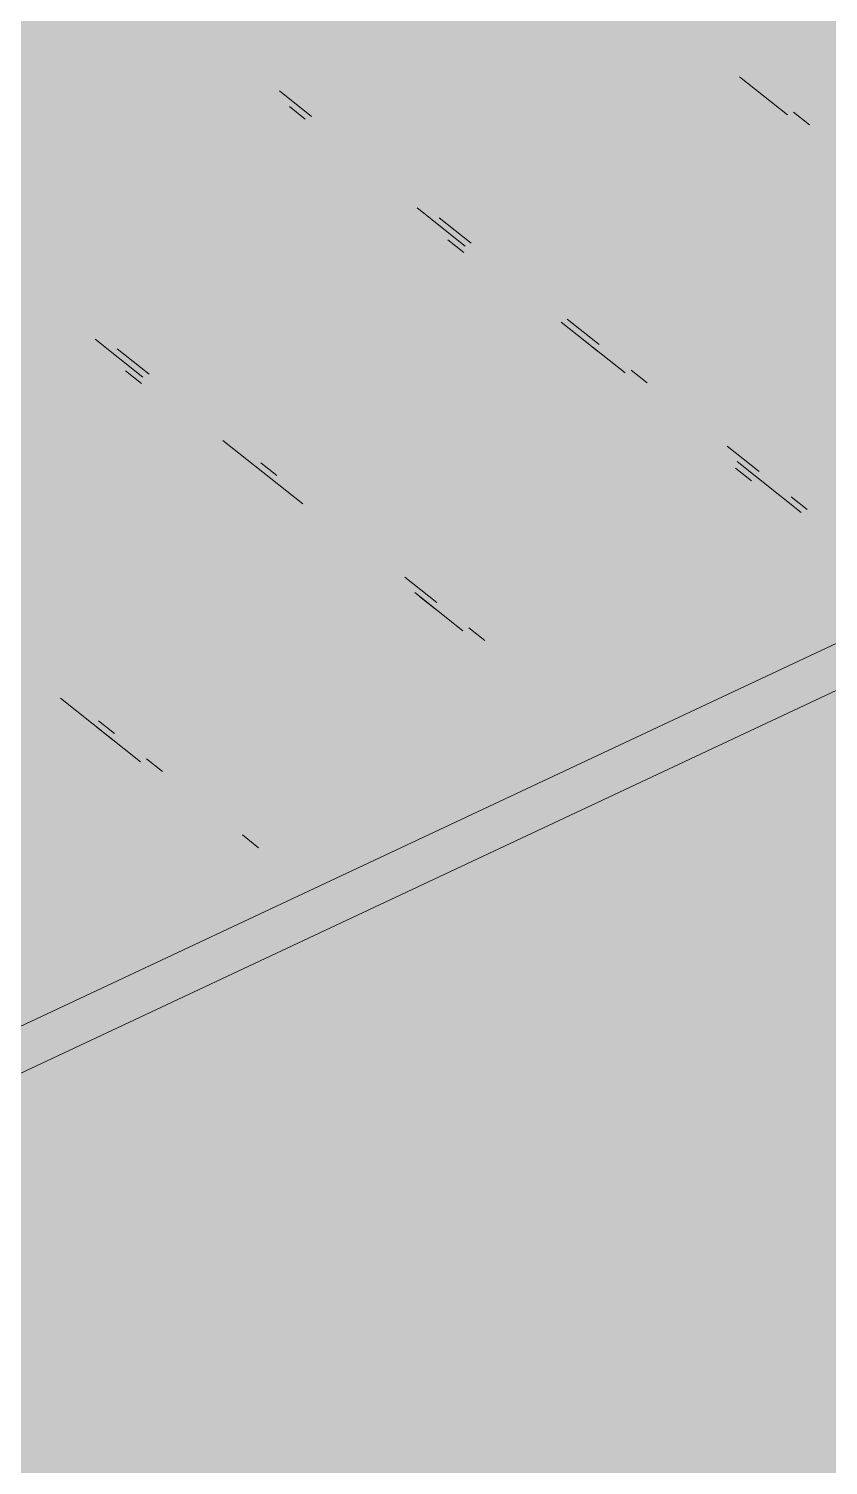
# Paper-space layout '03 3D Building and Roof' of a CAD drawing. Header units: millimetres. Extents: x 5 to 415, y 5 to 292.
# Drawn here: x 275.301 to 276.961, y 88.35 to 91.334 of the extents above; entities that cross this region are included whole.
import ezdxf

# ---------------------------------------------------------------- set-up
doc = ezdxf.new("R2010")
doc.units = ezdxf.units.MM
doc.layers.add('EXISTING', color=7, linetype='Continuous')
doc.layers.add('IMAGES', color=7, linetype='Continuous')

# ---------------------------------------------------------------- blocks, each defined once
blk = doc.blocks.new('SHEET_03')
at = {"layer": 'EXISTING', "color": 250, "lineweight": 9}
for p, q in [((276.7767, 91.2336), (276.8763, 91.1545)), ((275.888, 91.1517), (275.8216, 91.2044)), ((275.8423, 91.1722), (275.8755, 91.1458)), ((276.922, 91.1341), (276.8888, 91.1604)), ((276.1078, 90.9614), (276.2074, 90.8824)), ((276.2199, 90.8883), (276.1535, 90.941)), ((276.2043, 90.8688), (276.1711, 90.8951)), ((274.6378, 88.9582), (278.452, 90.7489)), ((276.4066, 90.7244), (276.5394, 90.619)), ((276.4855, 90.6776), (276.4191, 90.7303)), ((275.4389, 90.6893), (275.5385, 90.6103)), ((275.551, 90.6162), (275.4846, 90.6689)), ((276.4823, 90.664), (276.4492, 90.6903)), ((274.6378, 88.8607), (278.452, 90.6514)), ((275.5354, 90.5967), (275.5022, 90.623)), ((276.5851, 90.5986), (276.5519, 90.6249)), ((275.7045, 90.4786), (275.8705, 90.3469)), ((276.8174, 90.4142), (276.751, 90.4669)), ((275.8166, 90.4055), (275.7834, 90.4318)), ((276.7718, 90.4347), (276.9045, 90.3293)), ((276.8018, 90.3947), (276.7686, 90.421)), ((276.917, 90.3352), (276.8838, 90.3615)), ((276.1485, 90.1421), (276.0821, 90.1948)), ((276.1028, 90.1626), (276.2024, 90.0835)), ((276.1454, 90.1285), (276.1122, 90.1548)), ((276.2481, 90.0631), (276.2149, 90.0894)), ((275.3676, 89.9431), (275.5335, 89.8114)), ((275.4796, 89.87), (275.4464, 89.8963)), ((275.4765, 89.8563), (275.4433, 89.8827)), ((275.5792, 89.791), (275.546, 89.8173)), ((275.7784, 89.6329), (275.7452, 89.6593))]:
    blk.add_line(p, q, dxfattribs=at)
at = {"layer": 'IMAGES', "color": 7}
for points in [[(274.7836, 91.2906), (275.3618, 91.2906), (274.7836, 91.387), (275.3618, 91.387)], [(275.3618, 91.2906), (275.4582, 91.2906), (275.3618, 91.387), (275.4582, 91.387)], [(275.4582, 91.2906), (275.5545, 91.2906), (275.4582, 91.387), (275.5545, 91.387)], [(275.5545, 91.2906), (275.6509, 91.2906), (275.5545, 91.387), (275.6509, 91.387)], [(275.6509, 91.2906), (275.7473, 91.2906), (275.6509, 91.387), (275.7473, 91.387)], [(275.7473, 91.2906), (275.8436, 91.2906), (275.7473, 91.387), (275.8436, 91.387)], [(275.8436, 91.2906), (275.94, 91.2906), (275.8436, 91.387), (275.94, 91.387)], [(275.94, 91.2906), (276.5182, 91.2906), (275.94, 91.387), (276.5182, 91.387)], [(276.5182, 91.2906), (276.6145, 91.2906), (276.5182, 91.387), (276.6145, 91.387)], [(276.6145, 91.2906), (276.7109, 91.2906), (276.6145, 91.387), (276.7109, 91.387)], [(276.7109, 91.2906), (276.8073, 91.2906), (276.7109, 91.387), (276.8073, 91.387)], [(276.8073, 91.2906), (276.9036, 91.2906), (276.8073, 91.387), (276.9036, 91.387)], [(276.9036, 91.2906), (277.3855, 91.2906), (276.9036, 91.387), (277.3855, 91.387)], [(274.9764, 91.1942), (275.4582, 91.1942), (274.9764, 91.2906), (275.4582, 91.2906)], [(275.4582, 91.1942), (275.5545, 91.1942), (275.4582, 91.2906), (275.5545, 91.2906)], [(275.5545, 91.1942), (275.6509, 91.1942), (275.5545, 91.2906), (275.6509, 91.2906)], [(275.6509, 91.1942), (275.8436, 91.1942), (275.6509, 91.2906), (275.8436, 91.2906)], [(275.8436, 91.1942), (275.94, 91.1942), (275.8436, 91.2906), (275.94, 91.2906)], [(275.94, 91.1942), (276.0364, 91.1942), (275.94, 91.2906), (276.0364, 91.2906)], [(276.0364, 91.1942), (276.5182, 91.1942), (276.0364, 91.2906), (276.5182, 91.2906)], [(276.5182, 91.1942), (276.6145, 91.1942), (276.5182, 91.2906), (276.6145, 91.2906)], [(276.6145, 91.1942), (276.7109, 91.1942), (276.6145, 91.2906), (276.7109, 91.2906)], [(276.7109, 91.1942), (276.8073, 91.1942), (276.7109, 91.2906), (276.8073, 91.2906)], [(276.8073, 91.1942), (276.9036, 91.1942), (276.8073, 91.2906), (276.9036, 91.2906)], [(276.9036, 91.1942), (277, 91.1942), (276.9036, 91.2906), (277, 91.2906)], [(275.1691, 91.0978), (275.6509, 91.0978), (275.1691, 91.1942), (275.6509, 91.1942)], [(275.6509, 91.0978), (275.7473, 91.0978), (275.6509, 91.1942), (275.7473, 91.1942)], [(275.7473, 91.0978), (275.94, 91.0978), (275.7473, 91.1942), (275.94, 91.1942)], [(275.94, 91.0978), (276.0364, 91.0978), (275.94, 91.1942), (276.0364, 91.1942)], [(276.0364, 91.0978), (276.1327, 91.0978), (276.0364, 91.1942), (276.1327, 91.1942)], [(276.1327, 91.0978), (276.6145, 91.0978), (276.1327, 91.1942), (276.6145, 91.1942)], [(276.6145, 91.0978), (276.8073, 91.0978), (276.6145, 91.1942), (276.8073, 91.1942)], [(276.8073, 91.0978), (277, 91.0978), (276.8073, 91.1942), (277, 91.1942)], [(275.2655, 91.0014), (275.7473, 91.0014), (275.2655, 91.0978), (275.7473, 91.0978)], [(275.7473, 91.0014), (275.8436, 91.0014), (275.7473, 91.0978), (275.8436, 91.0978)], [(275.8436, 91.0014), (275.94, 91.0014), (275.8436, 91.0978), (275.94, 91.0978)], [(275.94, 91.0014), (276.0364, 91.0014), (275.94, 91.0978), (276.0364, 91.0978)], [(276.0364, 91.0014), (276.1327, 91.0014), (276.0364, 91.0978), (276.1327, 91.0978)], [(276.1327, 91.0014), (276.2291, 91.0014), (276.1327, 91.0978), (276.2291, 91.0978)], [(276.2291, 91.0014), (276.7109, 91.0014), (276.2291, 91.0978), (276.7109, 91.0978)], [(276.7109, 91.0014), (276.8073, 91.0014), (276.7109, 91.0978), (276.8073, 91.0978)], [(276.8073, 91.0014), (276.9036, 91.0014), (276.8073, 91.0978), (276.9036, 91.0978)], [(276.9036, 91.0014), (277, 91.0014), (276.9036, 91.0978), (277, 91.0978)], [(275.2655, 90.905), (275.3618, 90.905), (275.2655, 91.0014), (275.3618, 91.0014)], [(275.3618, 90.905), (275.8436, 90.905), (275.3618, 91.0014), (275.8436, 91.0014)], [(275.8436, 90.905), (275.94, 90.905), (275.8436, 91.0014), (275.94, 91.0014)], [(275.94, 90.905), (276.0364, 90.905), (275.94, 91.0014), (276.0364, 91.0014)], [(276.0364, 90.905), (276.2291, 90.905), (276.0364, 91.0014), (276.2291, 91.0014)], [(276.2291, 90.905), (276.3255, 90.905), (276.2291, 91.0014), (276.3255, 91.0014)], [(276.3255, 90.905), (276.9036, 90.905), (276.3255, 91.0014), (276.9036, 91.0014)], [(276.9036, 90.905), (277, 90.905), (276.9036, 91.0014), (277, 91.0014)], [(275.1691, 90.8086), (275.3618, 90.8086), (275.1691, 90.905), (275.3618, 90.905)], [(275.3618, 90.8086), (275.4582, 90.8086), (275.3618, 90.905), (275.4582, 90.905)], [(275.4582, 90.8086), (276.1327, 90.8086), (275.4582, 90.905), (276.1327, 90.905)], [(276.1327, 90.8086), (276.3255, 90.8086), (276.1327, 90.905), (276.3255, 90.905)], [(276.3255, 90.8086), (276.4218, 90.8086), (276.3255, 90.905), (276.4218, 90.905)], [(276.4218, 90.8086), (276.5182, 90.8086), (276.4218, 90.905), (276.5182, 90.905)], [(276.5182, 90.8086), (277, 90.8086), (276.5182, 90.905), (277, 90.905)], [(275.2655, 90.7122), (275.3618, 90.7122), (275.2655, 90.8086), (275.3618, 90.8086)], [(275.3618, 90.7122), (275.4582, 90.7122), (275.3618, 90.8086), (275.4582, 90.8086)], [(275.4582, 90.7122), (275.5545, 90.7122), (275.4582, 90.8086), (275.5545, 90.8086)], [(275.5545, 90.7122), (276.1327, 90.7122), (275.5545, 90.8086), (276.1327, 90.8086)], [(276.1327, 90.7122), (276.2291, 90.7122), (276.1327, 90.8086), (276.2291, 90.8086)], [(276.2291, 90.7122), (276.3255, 90.7122), (276.2291, 90.8086), (276.3255, 90.8086)], [(276.3255, 90.7122), (276.4218, 90.7122), (276.3255, 90.8086), (276.4218, 90.8086)], [(276.4218, 90.7122), (276.5182, 90.7122), (276.4218, 90.8086), (276.5182, 90.8086)], [(276.5182, 90.7122), (276.6145, 90.7122), (276.5182, 90.8086), (276.6145, 90.8086)], [(276.6145, 90.7122), (277.0964, 90.7122), (276.6145, 90.8086), (277.0964, 90.8086)], [(275.2655, 90.6158), (275.3618, 90.6158), (275.2655, 90.7122), (275.3618, 90.7122)], [(275.3618, 90.6158), (275.5545, 90.6158), (275.3618, 90.7122), (275.5545, 90.7122)], [(275.5545, 90.6158), (275.6509, 90.6158), (275.5545, 90.7122), (275.6509, 90.7122)], [(275.6509, 90.6158), (275.7473, 90.6158), (275.6509, 90.7122), (275.7473, 90.7122)], [(275.7473, 90.6158), (276.3255, 90.6158), (275.7473, 90.7122), (276.3255, 90.7122)], [(276.3255, 90.6158), (276.4218, 90.6158), (276.3255, 90.7122), (276.4218, 90.7122)], [(276.4218, 90.6158), (276.6145, 90.6158), (276.4218, 90.7122), (276.6145, 90.7122)], [(276.6145, 90.6158), (276.7109, 90.6158), (276.6145, 90.7122), (276.7109, 90.7122)], [(276.7109, 90.6158), (277.2891, 90.6158), (276.7109, 90.7122), (277.2891, 90.7122)], [(274.88, 90.5194), (275.3618, 90.5194), (274.88, 90.6158), (275.3618, 90.6158)], [(275.3618, 90.5194), (275.4582, 90.5194), (275.3618, 90.6158), (275.4582, 90.6158)], [(275.4582, 90.5194), (275.6509, 90.5194), (275.4582, 90.6158), (275.6509, 90.6158)], [(275.6509, 90.5194), (275.7473, 90.5194), (275.6509, 90.6158), (275.7473, 90.6158)], [(275.7473, 90.5194), (275.8436, 90.5194), (275.7473, 90.6158), (275.8436, 90.6158)], [(275.8436, 90.5194), (276.3255, 90.5194), (275.8436, 90.6158), (276.3255, 90.6158)], [(276.3255, 90.5194), (276.4218, 90.5194), (276.3255, 90.6158), (276.4218, 90.6158)], [(276.4218, 90.5194), (276.5182, 90.5194), (276.4218, 90.6158), (276.5182, 90.6158)], [(276.5182, 90.5194), (276.7109, 90.5194), (276.5182, 90.6158), (276.7109, 90.6158)], [(276.7109, 90.5194), (276.8073, 90.5194), (276.7109, 90.6158), (276.8073, 90.6158)], [(276.8073, 90.5194), (276.9036, 90.5194), (276.8073, 90.6158), (276.9036, 90.6158)], [(276.9036, 90.5194), (277.3855, 90.5194), (276.9036, 90.6158), (277.3855, 90.6158)], [(274.9764, 90.423), (275.4582, 90.423), (274.9764, 90.5194), (275.4582, 90.5194)], [(275.4582, 90.423), (275.5545, 90.423), (275.4582, 90.5194), (275.5545, 90.5194)], [(275.5545, 90.423), (275.6509, 90.423), (275.5545, 90.5194), (275.6509, 90.5194)], [(275.6509, 90.423), (275.7473, 90.423), (275.6509, 90.5194), (275.7473, 90.5194)], [(275.7473, 90.423), (275.8436, 90.423), (275.7473, 90.5194), (275.8436, 90.5194)], [(275.8436, 90.423), (276.5182, 90.423), (275.8436, 90.5194), (276.5182, 90.5194)], [(276.5182, 90.423), (276.6145, 90.423), (276.5182, 90.5194), (276.6145, 90.5194)], [(276.6145, 90.423), (276.7109, 90.423), (276.6145, 90.5194), (276.7109, 90.5194)], [(276.7109, 90.423), (276.8073, 90.423), (276.7109, 90.5194), (276.8073, 90.5194)], [(276.8073, 90.423), (276.9036, 90.423), (276.8073, 90.5194), (276.9036, 90.5194)], [(276.9036, 90.423), (277, 90.423), (276.9036, 90.5194), (277, 90.5194)], [(275.0727, 90.3266), (275.7473, 90.3266), (275.0727, 90.423), (275.7473, 90.423)], [(275.7473, 90.3266), (275.94, 90.3266), (275.7473, 90.423), (275.94, 90.423)], [(275.94, 90.3266), (276.6145, 90.3266), (275.94, 90.423), (276.6145, 90.423)], [(276.6145, 90.3266), (276.7109, 90.3266), (276.6145, 90.423), (276.7109, 90.423)], [(276.7109, 90.3266), (276.8073, 90.3266), (276.7109, 90.423), (276.8073, 90.423)], [(276.8073, 90.3266), (276.9036, 90.3266), (276.8073, 90.423), (276.9036, 90.423)], [(276.9036, 90.3266), (277, 90.3266), (276.9036, 90.423), (277, 90.423)], [(275.2655, 90.2302), (275.7473, 90.2302), (275.2655, 90.3266), (275.7473, 90.3266)], [(275.7473, 90.2302), (275.8436, 90.2302), (275.7473, 90.3266), (275.8436, 90.3266)], [(275.8436, 90.2302), (276.0364, 90.2302), (275.8436, 90.3266), (276.0364, 90.3266)], [(276.0364, 90.2302), (276.1327, 90.2302), (276.0364, 90.3266), (276.1327, 90.3266)], [(276.1327, 90.2302), (276.2291, 90.2302), (276.1327, 90.3266), (276.2291, 90.3266)], [(276.2291, 90.2302), (276.7109, 90.2302), (276.2291, 90.3266), (276.7109, 90.3266)], [(276.7109, 90.2302), (276.8073, 90.2302), (276.7109, 90.3266), (276.8073, 90.3266)], [(276.8073, 90.2302), (276.9036, 90.2302), (276.8073, 90.3266), (276.9036, 90.3266)], [(276.9036, 90.2302), (277.0964, 90.2302), (276.9036, 90.3266), (277.0964, 90.3266)], [(275.2655, 90.1338), (275.3618, 90.1338), (275.2655, 90.2302), (275.3618, 90.2302)], [(275.3618, 90.1338), (275.8436, 90.1338), (275.3618, 90.2302), (275.8436, 90.2302)], [(275.8436, 90.1338), (275.94, 90.1338), (275.8436, 90.2302), (275.94, 90.2302)], [(275.94, 90.1338), (276.0364, 90.1338), (275.94, 90.2302), (276.0364, 90.2302)], [(276.0364, 90.1338), (276.2291, 90.1338), (276.0364, 90.2302), (276.2291, 90.2302)], [(276.2291, 90.1338), (276.3255, 90.1338), (276.2291, 90.2302), (276.3255, 90.2302)], [(276.3255, 90.1338), (276.8073, 90.1338), (276.3255, 90.2302), (276.8073, 90.2302)], [(276.8073, 90.1338), (276.9036, 90.1338), (276.8073, 90.2302), (276.9036, 90.2302)], [(276.9036, 90.1338), (277, 90.1338), (276.9036, 90.2302), (277, 90.2302)], [(275.2655, 90.0374), (275.3618, 90.0374), (275.2655, 90.1338), (275.3618, 90.1338)], [(275.3618, 90.0374), (275.4582, 90.0374), (275.3618, 90.1338), (275.4582, 90.1338)], [(275.4582, 90.0374), (275.94, 90.0374), (275.4582, 90.1338), (275.94, 90.1338)], [(275.94, 90.0374), (276.0364, 90.0374), (275.94, 90.1338), (276.0364, 90.1338)], [(276.0364, 90.0374), (276.1327, 90.0374), (276.0364, 90.1338), (276.1327, 90.1338)], [(276.1327, 90.0374), (276.3255, 90.0374), (276.1327, 90.1338), (276.3255, 90.1338)], [(276.3255, 90.0374), (276.4218, 90.0374), (276.3255, 90.1338), (276.4218, 90.1338)], [(276.4218, 90.0374), (276.5182, 90.0374), (276.4218, 90.1338), (276.5182, 90.1338)], [(276.5182, 90.0374), (276.7109, 90.0374), (276.5182, 90.1338), (276.7109, 90.1338)], [(276.7109, 90.0374), (276.8073, 90.0374), (276.7109, 90.1338), (276.8073, 90.1338)], [(276.8073, 90.0374), (276.9036, 90.0374), (276.8073, 90.1338), (276.9036, 90.1338)], [(276.9036, 90.0374), (277.0964, 90.0374), (276.9036, 90.1338), (277.0964, 90.1338)], [(275.2655, 89.941), (275.3618, 89.941), (275.2655, 90.0374), (275.3618, 90.0374)], [(275.3618, 89.941), (275.4582, 89.941), (275.3618, 90.0374), (275.4582, 90.0374)], [(275.4582, 89.941), (275.5545, 89.941), (275.4582, 90.0374), (275.5545, 90.0374)], [(275.5545, 89.8446), (276.0364, 89.8446), (275.5545, 90.0374), (276.0364, 90.0374)], [(276.0364, 89.941), (276.1327, 89.941), (276.0364, 90.0374), (276.1327, 90.0374)], [(276.1327, 89.941), (276.2291, 89.941), (276.1327, 90.0374), (276.2291, 90.0374)], [(276.2291, 89.941), (276.3255, 89.941), (276.2291, 90.0374), (276.3255, 90.0374)], [(276.3255, 89.941), (276.4218, 89.941), (276.3255, 90.0374), (276.4218, 90.0374)], [(276.4218, 89.941), (276.5182, 89.941), (276.4218, 90.0374), (276.5182, 90.0374)], [(276.5182, 89.941), (276.6145, 89.941), (276.5182, 90.0374), (276.6145, 90.0374)], [(276.6145, 89.941), (276.7109, 89.941), (276.6145, 90.0374), (276.7109, 90.0374)], [(276.7109, 89.941), (276.8073, 89.941), (276.7109, 90.0374), (276.8073, 90.0374)], [(276.8073, 89.941), (276.9036, 89.941), (276.8073, 90.0374), (276.9036, 90.0374)], [(276.9036, 89.8446), (277, 89.8446), (276.9036, 90.0374), (277, 90.0374)], [(275.2655, 89.8446), (275.3618, 89.8446), (275.2655, 89.941), (275.3618, 89.941)], [(275.3618, 89.8446), (275.5545, 89.8446), (275.3618, 89.941), (275.5545, 89.941)], [(276.0364, 89.8446), (276.3255, 89.8446), (276.0364, 89.941), (276.3255, 89.941)], [(276.3255, 89.8446), (276.4218, 89.8446), (276.3255, 89.941), (276.4218, 89.941)], [(276.4218, 89.8446), (276.5182, 89.8446), (276.4218, 89.941), (276.5182, 89.941)], [(276.5182, 89.8446), (276.6145, 89.8446), (276.5182, 89.941), (276.6145, 89.941)], [(276.6145, 89.8446), (276.7109, 89.8446), (276.6145, 89.941), (276.7109, 89.941)], [(276.7109, 89.8446), (276.9036, 89.8446), (276.7109, 89.941), (276.9036, 89.941)], [(274.7836, 89.7482), (275.3618, 89.7482), (274.7836, 89.8446), (275.3618, 89.8446)], [(275.3618, 89.7482), (275.4582, 89.7482), (275.3618, 89.8446), (275.4582, 89.8446)], [(275.4582, 89.7482), (275.6509, 89.7482), (275.4582, 89.8446), (275.6509, 89.8446)], [(275.6509, 89.7482), (275.7473, 89.7482), (275.6509, 89.8446), (275.7473, 89.8446)], [(275.7473, 89.7482), (275.8436, 89.7482), (275.7473, 89.8446), (275.8436, 89.8446)], [(275.8436, 89.7482), (275.94, 89.7482), (275.8436, 89.8446), (275.94, 89.8446)], [(275.94, 89.7482), (276.0364, 89.7482), (275.94, 89.8446), (276.0364, 89.8446)], [(276.0364, 89.7482), (276.1327, 89.7482), (276.0364, 89.8446), (276.1327, 89.8446)], [(276.1327, 89.7482), (276.2291, 89.7482), (276.1327, 89.8446), (276.2291, 89.8446)], [(276.2291, 89.7482), (276.3255, 89.7482), (276.2291, 89.8446), (276.3255, 89.8446)], [(276.3255, 89.7482), (276.4218, 89.7482), (276.3255, 89.8446), (276.4218, 89.8446)], [(276.4218, 89.7482), (276.5182, 89.7482), (276.4218, 89.8446), (276.5182, 89.8446)], [(276.5182, 89.7482), (276.6145, 89.7482), (276.5182, 89.8446), (276.6145, 89.8446)], [(276.6145, 89.7482), (276.8073, 89.7482), (276.6145, 89.8446), (276.8073, 89.8446)], [(276.8073, 89.7482), (276.9036, 89.7482), (276.8073, 89.8446), (276.9036, 89.8446)], [(276.9036, 89.7482), (277, 89.7482), (276.9036, 89.8446), (277, 89.8446)], [(274.88, 89.6518), (275.4582, 89.6518), (274.88, 89.7482), (275.4582, 89.7482)], [(275.4582, 89.6518), (275.5545, 89.6518), (275.4582, 89.7482), (275.5545, 89.7482)], [(275.5545, 89.6518), (275.6509, 89.6518), (275.5545, 89.7482), (275.6509, 89.7482)], [(275.6509, 89.6518), (275.7473, 89.6518), (275.6509, 89.7482), (275.7473, 89.7482)], [(275.7473, 89.6518), (275.8436, 89.6518), (275.7473, 89.7482), (275.8436, 89.7482)], [(275.8436, 89.6518), (275.94, 89.6518), (275.8436, 89.7482), (275.94, 89.7482)], [(275.94, 89.6518), (276.0364, 89.6518), (275.94, 89.7482), (276.0364, 89.7482)], [(276.0364, 89.6518), (276.1327, 89.6518), (276.0364, 89.7482), (276.1327, 89.7482)], [(276.1327, 89.6518), (276.2291, 89.6518), (276.1327, 89.7482), (276.2291, 89.7482)], [(276.2291, 89.6518), (276.3255, 89.6518), (276.2291, 89.7482), (276.3255, 89.7482)], [(276.3255, 89.6518), (276.4218, 89.6518), (276.3255, 89.7482), (276.4218, 89.7482)], [(276.4218, 89.6518), (276.5182, 89.6518), (276.4218, 89.7482), (276.5182, 89.7482)], [(276.5182, 89.6518), (276.6145, 89.6518), (276.5182, 89.7482), (276.6145, 89.7482)], [(276.6145, 89.6518), (276.7109, 89.6518), (276.6145, 89.7482), (276.7109, 89.7482)], [(276.7109, 89.6518), (276.8073, 89.6518), (276.7109, 89.7482), (276.8073, 89.7482)], [(276.8073, 89.6518), (277, 89.6518), (276.8073, 89.7482), (277, 89.7482)], [(275.0727, 89.5554), (275.5545, 89.5554), (275.0727, 89.6518), (275.5545, 89.6518)], [(275.5545, 89.5554), (275.6509, 89.5554), (275.5545, 89.6518), (275.6509, 89.6518)], [(275.6509, 89.5554), (275.7473, 89.5554), (275.6509, 89.6518), (275.7473, 89.6518)], [(275.7473, 89.5554), (275.8436, 89.5554), (275.7473, 89.6518), (275.8436, 89.6518)], [(275.8436, 89.5554), (276.0364, 89.5554), (275.8436, 89.6518), (276.0364, 89.6518)], [(276.0364, 89.5554), (276.1327, 89.5554), (276.0364, 89.6518), (276.1327, 89.6518)], [(276.1327, 89.5554), (276.2291, 89.5554), (276.1327, 89.6518), (276.2291, 89.6518)], [(276.2291, 89.5554), (276.3255, 89.5554), (276.2291, 89.6518), (276.3255, 89.6518)], [(276.3255, 89.5554), (276.4218, 89.5554), (276.3255, 89.6518), (276.4218, 89.6518)], [(276.4218, 89.5554), (276.5182, 89.5554), (276.4218, 89.6518), (276.5182, 89.6518)], [(276.5182, 89.5554), (276.7109, 89.5554), (276.5182, 89.6518), (276.7109, 89.6518)], [(276.7109, 89.5554), (282.4927, 89.5554), (276.7109, 89.6518), (282.4927, 89.6518)], [(275.1691, 89.4589), (275.3618, 89.4589), (275.1691, 89.5554), (275.3618, 89.5554)], [(275.3618, 89.4589), (275.5545, 89.4589), (275.3618, 89.5554), (275.5545, 89.5554)], [(275.5545, 89.4589), (275.6509, 89.4589), (275.5545, 89.5554), (275.6509, 89.5554)], [(275.6509, 89.4589), (275.7473, 89.4589), (275.6509, 89.5554), (275.7473, 89.5554)], [(275.7473, 89.4589), (275.8436, 89.4589), (275.7473, 89.5554), (275.8436, 89.5554)], [(275.8436, 89.4589), (275.94, 89.4589), (275.8436, 89.5554), (275.94, 89.5554)], [(275.94, 89.4589), (276.0364, 89.4589), (275.94, 89.5554), (276.0364, 89.5554)], [(276.0364, 89.4589), (276.1327, 89.4589), (276.0364, 89.5554), (276.1327, 89.5554)], [(276.1327, 89.4589), (276.2291, 89.4589), (276.1327, 89.5554), (276.2291, 89.5554)], [(276.2291, 89.3625), (276.3255, 89.3625), (276.2291, 89.5554), (276.3255, 89.5554)], [(276.3255, 89.4589), (276.4218, 89.4589), (276.3255, 89.5554), (276.4218, 89.5554)], [(276.4218, 89.4589), (276.5182, 89.4589), (276.4218, 89.5554), (276.5182, 89.5554)], [(276.5182, 89.4589), (282.5891, 89.4589), (276.5182, 89.5554), (282.5891, 89.5554)], [(275.1691, 89.3625), (275.3618, 89.3625), (275.1691, 89.4589), (275.3618, 89.4589)], [(275.3618, 89.3625), (275.4582, 89.3625), (275.3618, 89.4589), (275.4582, 89.4589)], [(275.4582, 89.3625), (275.5545, 89.3625), (275.4582, 89.4589), (275.5545, 89.4589)], [(275.5545, 89.3625), (275.6509, 89.3625), (275.5545, 89.4589), (275.6509, 89.4589)], [(275.6509, 89.3625), (275.7473, 89.3625), (275.6509, 89.4589), (275.7473, 89.4589)], [(275.7473, 89.3625), (275.8436, 89.3625), (275.7473, 89.4589), (275.8436, 89.4589)], [(275.8436, 89.3625), (275.94, 89.3625), (275.8436, 89.4589), (275.94, 89.4589)], [(275.94, 89.3625), (276.0364, 89.3625), (275.94, 89.4589), (276.0364, 89.4589)], [(276.0364, 89.3625), (276.1327, 89.3625), (276.0364, 89.4589), (276.1327, 89.4589)], [(276.1327, 89.3625), (276.2291, 89.3625), (276.1327, 89.4589), (276.2291, 89.4589)], [(276.3255, 89.3625), (276.4218, 89.3625), (276.3255, 89.4589), (276.4218, 89.4589)], [(276.4218, 89.3625), (283.0709, 89.3625), (276.4218, 89.4589), (283.0709, 89.4589)], [(275.2655, 89.2661), (275.3618, 89.2661), (275.2655, 89.3625), (275.3618, 89.3625)], [(275.3618, 89.2661), (275.4582, 89.2661), (275.3618, 89.3625), (275.4582, 89.3625)], [(275.4582, 89.2661), (275.5545, 89.2661), (275.4582, 89.3625), (275.5545, 89.3625)], [(275.5545, 89.2661), (275.6509, 89.2661), (275.5545, 89.3625), (275.6509, 89.3625)], [(275.6509, 89.2661), (275.7473, 89.2661), (275.6509, 89.3625), (275.7473, 89.3625)], [(275.7473, 89.2661), (275.8436, 89.2661), (275.7473, 89.3625), (275.8436, 89.3625)], [(275.8436, 89.2661), (275.94, 89.2661), (275.8436, 89.3625), (275.94, 89.3625)], [(275.94, 89.2661), (276.1327, 89.2661), (275.94, 89.3625), (276.1327, 89.3625)], [(276.1327, 89.2661), (276.2291, 89.2661), (276.1327, 89.3625), (276.2291, 89.3625)], [(276.2291, 89.2661), (276.3255, 89.2661), (276.2291, 89.3625), (276.3255, 89.3625)], [(276.3255, 89.2661), (276.8073, 89.2661), (276.3255, 89.3625), (276.8073, 89.3625)], [(276.8073, 89.2661), (276.9036, 89.2661), (276.8073, 89.3625), (276.9036, 89.3625)], [(276.9036, 89.2661), (283.0709, 89.2661), (276.9036, 89.3625), (283.0709, 89.3625)], [(275.2655, 89.0733), (275.3618, 89.0733), (275.2655, 89.2661), (275.3618, 89.2661)], [(275.3618, 89.1697), (275.4582, 89.1697), (275.3618, 89.2661), (275.4582, 89.2661)], [(275.4582, 89.1697), (275.5545, 89.1697), (275.4582, 89.2661), (275.5545, 89.2661)], [(275.5545, 89.1697), (275.6509, 89.1697), (275.5545, 89.2661), (275.6509, 89.2661)], [(275.6509, 89.1697), (275.7473, 89.1697), (275.6509, 89.2661), (275.7473, 89.2661)], [(275.7473, 89.1697), (275.94, 89.1697), (275.7473, 89.2661), (275.94, 89.2661)], [(275.94, 89.1697), (276.7109, 89.1697), (275.94, 89.2661), (276.7109, 89.2661)], [(276.7109, 89.1697), (276.8073, 89.1697), (276.7109, 89.2661), (276.8073, 89.2661)], [(276.8073, 89.1697), (276.9036, 89.1697), (276.8073, 89.2661), (276.9036, 89.2661)], [(276.9036, 89.0733), (277, 89.0733), (276.9036, 89.2661), (277, 89.2661)], [(275.3618, 89.0733), (275.4582, 89.0733), (275.3618, 89.1697), (275.4582, 89.1697)], [(275.4582, 89.0733), (275.5545, 89.0733), (275.4582, 89.1697), (275.5545, 89.1697)], [(275.5545, 89.0733), (275.7473, 89.0733), (275.5545, 89.1697), (275.7473, 89.1697)], [(275.7473, 89.0733), (276.7109, 89.0733), (275.7473, 89.1697), (276.7109, 89.1697)], [(276.7109, 89.0733), (276.8073, 89.0733), (276.7109, 89.1697), (276.8073, 89.1697)], [(276.8073, 89.0733), (276.9036, 89.0733), (276.8073, 89.1697), (276.9036, 89.1697)], [(275.2655, 88.9769), (275.4582, 88.9769), (275.2655, 89.0733), (275.4582, 89.0733)], [(275.4582, 88.9769), (275.5545, 88.9769), (275.4582, 89.0733), (275.5545, 89.0733)], [(275.5545, 88.9769), (276.8073, 88.9769), (275.5545, 89.0733), (276.8073, 89.0733)], [(276.8073, 88.9769), (276.9036, 88.9769), (276.8073, 89.0733), (276.9036, 89.0733)], [(276.9036, 88.9769), (277.2891, 88.9769), (276.9036, 89.0733), (277.2891, 89.0733)], [(275.2655, 88.8805), (277.1927, 88.8805), (275.2655, 88.9769), (277.1927, 88.9769)], [(275.0727, 88.7841), (277.2891, 88.7841), (275.0727, 88.8805), (277.2891, 88.8805)], [(274.88, 88.6877), (277.9636, 88.6877), (274.88, 88.7841), (277.9636, 88.7841)], [(274.6873, 88.5913), (277.8673, 88.5913), (274.6873, 88.6877), (277.8673, 88.6877)], [(274.5909, 88.4949), (277.9636, 88.4949), (274.5909, 88.5913), (277.9636, 88.5913)], [(274.2055, 88.3985), (278.06, 88.3985), (274.2055, 88.4949), (278.06, 88.4949)], [(274.1091, 88.3021), (278.3491, 88.3021), (274.1091, 88.3985), (278.3491, 88.3985)]]:
    blk.add_solid(points, dxfattribs=at)

psp = doc.layouts.new('03 3D Building and Roof')

# ---------------------------------------------------------------- block references
psp.add_blockref('SHEET_03', (0, 0))

doc.saveas('drawing.dxf')
